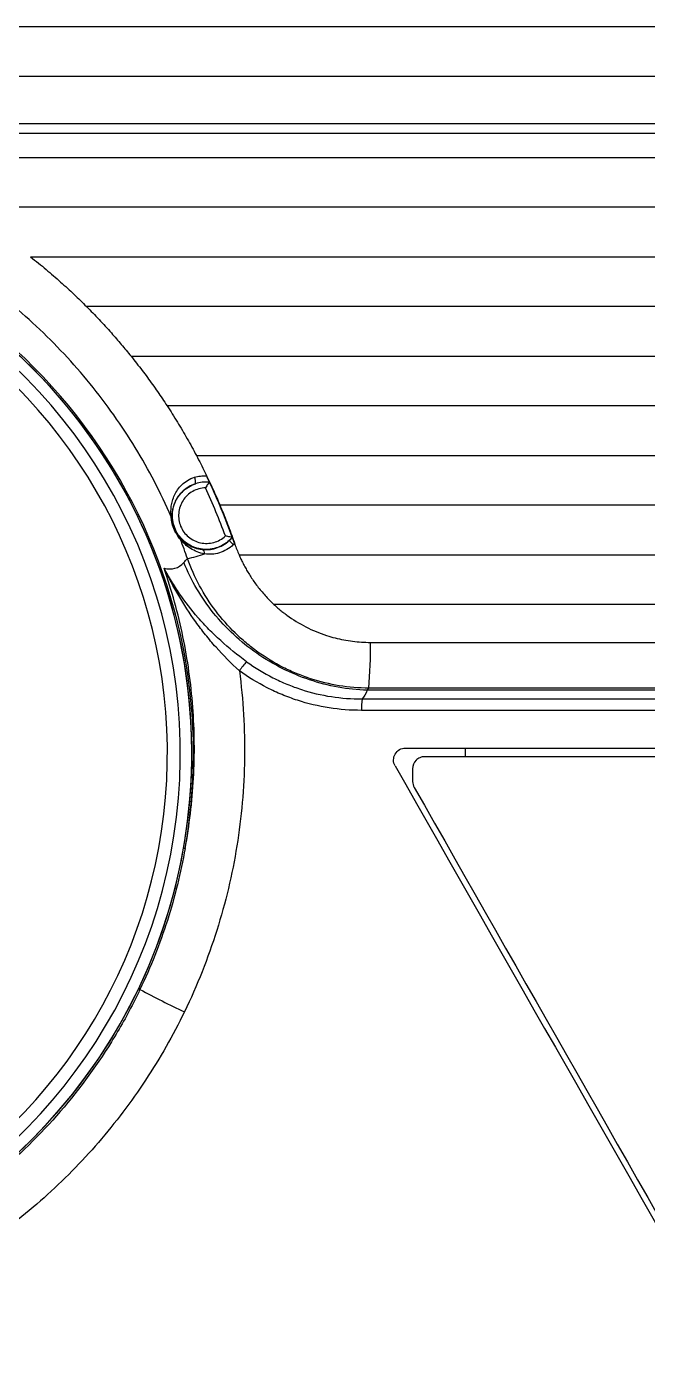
# Model space of a CAD drawing. Extents: x 14.8 to 109.8, y 1.6 to 86.6.
# Drawn here: x 77.893 to 79.454, y 33.568 to 36.898 of the extents above; entities that cross this region are included whole.
import ezdxf

# ---------------------------------------------------------------- set-up
doc = ezdxf.new("R2010")
doc.units = 0
doc.header["$MEASUREMENT"] = 0
doc.layers.add('OBJECT', color=7, linetype='CONTINUOUS')

msp = doc.modelspace()

# ---------------------------------------------------------------- linework, layer by layer
at = {"layer": 'OBJECT'}
for p, q in [((76.9355, 36.8981), (81.3244, 36.8981)), ((81.3202, 36.7725), (76.9335, 36.7725)), ((77.0297, 36.6536), (81.3182, 36.6536)), ((81.3173, 36.6288), (77.2237, 36.6288)), ((77.4481, 36.5682), (81.3162, 36.5682)), ((81.3132, 36.4432), (77.7192, 36.4432)), ((77.903, 36.3182), (81.3092, 36.3182)), ((78.1554, 36.0682), (81.2983, 36.0682)), ((81.2913, 35.9432), (78.2462, 35.9432)), ((78.3199, 35.8182), (81.2834, 35.8182)), ((78.3791, 35.6932), (78.3833, 35.6832)), ((81.2745, 35.6932), (78.3791, 35.6932)), ((78.4095, 35.6121), (78.4096, 35.6121)), ((78.427, 35.5682), (81.2647, 35.5682)), ((81.2538, 35.4432), (78.5149, 35.4432)), ((78.7575, 35.348), (81.2449, 35.348)), ((81.2385, 35.2327), (78.7531, 35.2327)), ((78.7363, 35.2055), (80.9016, 35.2055)), ((80.8999, 35.1769), (78.7351, 35.1769)), ((78.8455, 35.082), (80.9009, 35.082)), ((80.848, 35.0601), (78.8934, 35.0601))]:
    msp.add_line(p, q, dxfattribs=at)
at = {"layer": 'OBJECT', "flags": 128}
for points in [[(78.3928, 35.6575), (78.3929, 35.6575), (78.393, 35.6576), (78.3932, 35.6576), (78.3933, 35.6577), (78.3934, 35.6577), (78.3935, 35.6578), (78.3936, 35.6578), (78.3938, 35.6579)], [(78.2877, 34.8303), (78.288, 34.8303), (78.2895, 34.83), (78.2907, 34.8298), (78.2915, 34.8296)], [(78.1779, 34.4744), (78.1771, 34.4748), (78.1759, 34.4753), (78.1746, 34.476), (78.1743, 34.4761)]]:
    msp.add_lwpolyline(points, dxfattribs=at)
at = {"layer": 'OBJECT'}
for centre, radius, start, end in [((76.9343, 35.0682), 1.378, 350.03, 254.0355), ((76.9343, 35.0682), 1.3741, 355.2018, 247.118), ((76.9343, 35.0682), 1.374, 283.2857, 247.118), ((76.9343, 35.0682), 1.3451, 291.7504, 58.6533), ((76.9343, 35.0682), 1.3126, 296.1985, 54.2052), ((78.2939, 35.7522), 0.024, 348.2346, 27.9996), ((78.2481, 35.6583), 0.01, 5.9978, 34.761), ((76.9343, 35.0682), 1.5741, 22, 22.9994), ((78.2703, 35.6054), 0.0095, 10.4756, 38.5907), ((78.2862, 35.4817), 0.169, 41.7128, 46.592), ((78.207, 35.9788), 0.4295, 282.1282, 288.1055), ((78.3295, 35.5718), 0.011, 353.5094, 66.6495), ((77.3008, 38.8068), 3.3995, 289.0849, 289.1578), ((77.7134, 35.3301), 1.0443, 354.6458, 0.9802), ((78.6094, 35.1508), 0.2208, 137.695, 145.3004), ((78.9472, 35.1823), 0.2121, 173.7228, 181.4804), ((79.6674, 35.0642), 0.6718, 178.4889, 180.3571), ((76.9343, 35.0682), 1.3741, 283.2857, 355.2018), ((79.4158, 36.7901), 2.6258, 241.8732, 244.6035)]:
    msp.add_arc(centre, radius, start, end, dxfattribs=at)
for points, knots in [([(77.903, 36.3182), (77.9097, 36.3129), (77.9228, 36.3025), (77.9419, 36.2866), (77.9604, 36.2708), (77.9782, 36.2551), (77.9954, 36.2395), (78.012, 36.224), (78.028, 36.2086), (78.0383, 36.1983), (78.0435, 36.1932)], [0, 0, 0, 0, 0.135067, 0.267201, 0.396434, 0.522797, 0.646314, 0.767009, 0.884899, 1, 1, 1, 1]), ([(78.2563, 35.664), (78.2301, 35.7243), (78.2, 35.7823), (78.132, 35.894), (78.0941, 35.9476), (78.0314, 36.0247), (78.0095, 36.0498), (77.9644, 36.098), (77.9411, 36.1213), (77.8691, 36.1884), (77.8183, 36.2298), (77.7646, 36.2678)], [0, 0, 0, 0, 0.25, 0.25, 0.5, 0.5, 0.625, 0.625, 0.75, 0.75, 1, 1, 1, 1]), ([(78.0435, 36.1932), (78.0488, 36.1878), (78.0595, 36.177), (78.0752, 36.1605), (78.0908, 36.1437), (78.1095, 36.1229), (78.1312, 36.0979), (78.1473, 36.0781), (78.1554, 36.0682)], [0, 0, 0, 0, 0.135863, 0.271767, 0.407739, 0.543808, 0.772023, 1, 1, 1, 1]), ([(78.1554, 36.0682), (78.1601, 36.0623), (78.1695, 36.0506), (78.1832, 36.0327), (78.1965, 36.0149), (78.2094, 35.9971), (78.222, 35.9792), (78.2343, 35.9612), (78.2422, 35.9492), (78.2462, 35.9432)], [0, 0, 0, 0, 0.146651, 0.291903, 0.435894, 0.578667, 0.720255, 0.860689, 1, 1, 1, 1]), ([(78.2462, 35.9432), (78.2505, 35.9365), (78.2593, 35.9229), (78.2721, 35.9023), (78.2845, 35.8816), (78.2966, 35.8607), (78.3085, 35.8396), (78.3161, 35.8253), (78.3199, 35.8182)], [0, 0, 0, 0, 0.166764, 0.333437, 0.500057, 0.666665, 0.833299, 1, 1, 1, 1]), ([(78.3199, 35.8182), (78.3235, 35.8112), (78.3308, 35.7973), (78.3413, 35.7764), (78.3513, 35.7555), (78.361, 35.7347), (78.3703, 35.714), (78.3762, 35.7001), (78.3791, 35.6932)], [0, 0, 0, 0, 0.170938, 0.340125, 0.507595, 0.673377, 0.837503, 1, 1, 1, 1]), ([(78.2563, 35.664), (78.2554, 35.6726), (78.2555, 35.6815), (78.2574, 35.6952), (78.2583, 35.6998), (78.261, 35.7091), (78.2627, 35.7138), (78.267, 35.723), (78.2695, 35.7275), (78.2757, 35.7364), (78.2793, 35.7407), (78.2877, 35.7487), (78.2924, 35.7524), (78.3031, 35.7589), (78.3089, 35.7615), (78.3151, 35.7635)], [0, 0, 0, 0, 0.25, 0.25, 0.375, 0.375, 0.5, 0.5, 0.625, 0.625, 0.75, 0.75, 0.875, 0.875, 1, 1, 1, 1]), ([(78.3151, 35.7635), (78.3199, 35.765), (78.3248, 35.766), (78.3347, 35.7671), (78.3398, 35.7673), (78.3449, 35.767)], [0, 0, 0, 0, 0.5, 0.5, 1, 1, 1, 1]), ([(78.3449, 35.767), (78.3515, 35.7531), (78.358, 35.7392), (78.3706, 35.7113), (78.3766, 35.6972), (78.3825, 35.683)], [0, 0, 0, 0, 0.5, 0.5, 1, 1, 1, 1]), ([(78.3449, 35.767), (78.3465, 35.7636), (78.3481, 35.7602), (78.3507, 35.7545), (78.3517, 35.7523), (78.352, 35.7515)], [0, 0, 0, 0, 0.5, 0.5, 1, 1, 1, 1]), ([(78.3174, 35.7473), (78.3051, 35.7432), (78.2947, 35.7367), (78.2826, 35.7258), (78.2791, 35.7219), (78.273, 35.714), (78.2705, 35.71), (78.2661, 35.702), (78.2644, 35.6979), (78.2615, 35.6899), (78.2604, 35.6859), (78.2581, 35.6742), (78.2576, 35.6665), (78.2581, 35.6593)], [0, 0, 0, 0, 0.25, 0.25, 0.375, 0.375, 0.5, 0.5, 0.625, 0.625, 0.75, 0.75, 1, 1, 1, 1]), ([(78.4095, 35.6121), (78.4053, 35.6071), (78.4005, 35.6026), (78.3901, 35.5948), (78.3843, 35.5915), (78.3724, 35.5863), (78.3661, 35.5844), (78.3532, 35.5821), (78.3468, 35.5817), (78.3337, 35.5823), (78.3272, 35.5834), (78.3147, 35.587), (78.3086, 35.5896), (78.2972, 35.596), (78.292, 35.5998), (78.2823, 35.6086), (78.278, 35.6136), (78.267, 35.6297), (78.2621, 35.6424), (78.2586, 35.6682), (78.2599, 35.6815), (78.2661, 35.7), (78.2689, 35.706), (78.2757, 35.7171), (78.2798, 35.7222), (78.2891, 35.7315), (78.2942, 35.7355), (78.3052, 35.7424), (78.3112, 35.7452), (78.3174, 35.7473)], [0, 0, 0, 0, 0.0625, 0.0625, 0.125, 0.125, 0.1875, 0.1875, 0.25, 0.25, 0.3125, 0.3125, 0.375, 0.375, 0.4375, 0.4375, 0.5, 0.5, 0.625, 0.625, 0.75, 0.75, 0.8125, 0.8125, 0.875, 0.875, 0.9375, 0.9375, 1, 1, 1, 1]), ([(78.3427, 35.7369), (78.3314, 35.7366), (78.3203, 35.7334), (78.3056, 35.7251), (78.3011, 35.7218), (78.2928, 35.7141), (78.2892, 35.7097), (78.2831, 35.7003), (78.2806, 35.6951), (78.277, 35.6845), (78.2758, 35.6791), (78.2747, 35.6678), (78.2749, 35.6622), (78.2766, 35.651), (78.2781, 35.6455), (78.2824, 35.6351), (78.2852, 35.6301), (78.2918, 35.6211), (78.2957, 35.6169), (78.3087, 35.6061), (78.3191, 35.601), (78.3355, 35.5974), (78.3412, 35.5969), (78.3524, 35.5972), (78.358, 35.598), (78.3689, 35.601), (78.3741, 35.6031), (78.3839, 35.6086), (78.3885, 35.612), (78.3927, 35.6158)], [0, 0, 0, 0, 0.125, 0.125, 0.1875, 0.1875, 0.25, 0.25, 0.3125, 0.3125, 0.375, 0.375, 0.4375, 0.4375, 0.5, 0.5, 0.5625, 0.5625, 0.625, 0.625, 0.75, 0.75, 0.8125, 0.8125, 0.875, 0.875, 0.9375, 0.9375, 1, 1, 1, 1]), ([(78.352, 35.7513), (78.3461, 35.7518), (78.3402, 35.7517), (78.3286, 35.7504), (78.3229, 35.7492), (78.3174, 35.7473)], [0, 0, 0, 0, 0.5, 0.5, 1, 1, 1, 1]), ([(78.352, 35.7513), (78.3518, 35.7509), (78.3505, 35.749), (78.3469, 35.7436), (78.3448, 35.7403), (78.3427, 35.7369)], [0, 0, 0, 0, 0.5, 0.5, 1, 1, 1, 1]), ([(78.2797, 35.6071), (78.277, 35.6102), (78.2742, 35.6138), (78.2699, 35.6205), (78.2685, 35.623), (78.2656, 35.6285), (78.2643, 35.6314), (78.2607, 35.6403), (78.2591, 35.646), (78.2571, 35.6559), (78.2566, 35.6601), (78.2563, 35.664)], [0, 0, 0, 0, 0.25, 0.25, 0.375, 0.375, 0.5, 0.5, 0.75, 0.75, 1, 1, 1, 1]), ([(78.3833, 35.6832), (78.3862, 35.676), (78.3921, 35.6615), (78.4005, 35.6397), (78.4087, 35.6177), (78.4139, 35.6029), (78.4164, 35.5955)], [0, 0, 0, 0, 0.249831, 0.499737, 0.749775, 1, 1, 1, 1]), ([(78.2581, 35.6593), (78.2582, 35.6562), (78.2586, 35.6528), (78.2598, 35.6467), (78.2603, 35.6445), (78.2617, 35.6397), (78.2625, 35.6371), (78.2647, 35.6317), (78.2659, 35.6291), (78.2684, 35.6243), (78.2697, 35.6223), (78.2733, 35.6166), (78.2756, 35.6138), (78.2777, 35.6113)], [0, 0, 0, 0, 0.25, 0.25, 0.375, 0.375, 0.5, 0.5, 0.625, 0.625, 0.75, 0.75, 1, 1, 1, 1]), ([(78.3926, 35.658), (78.3939, 35.6546), (78.4, 35.6392), (78.4074, 35.6189), (78.4135, 35.602), (78.4152, 35.5972)], [0, 0, 0, 0, 0.169702, 0.7628873, 1, 1, 1, 1]), ([(78.2777, 35.6113), (78.2839, 35.6043), (78.2915, 35.5978), (78.3055, 35.5899), (78.3106, 35.5876), (78.3217, 35.584), (78.3275, 35.5826), (78.3339, 35.5819)], [0, 0, 0, 0, 0.5, 0.5, 0.75, 0.75, 1, 1, 1, 1]), ([(78.3405, 35.5705), (78.3338, 35.5716), (78.3275, 35.5734), (78.3157, 35.5781), (78.3101, 35.581), (78.295, 35.5907), (78.2866, 35.5986), (78.2797, 35.6071)], [0, 0, 0, 0, 0.25, 0.25, 0.5, 0.5, 1, 1, 1, 1]), ([(78.3339, 35.5819), (78.3392, 35.5813), (78.3448, 35.5812), (78.3563, 35.5821), (78.3624, 35.5832), (78.3743, 35.5868), (78.3804, 35.5893), (78.3919, 35.5959), (78.3973, 35.5998), (78.4023, 35.6044)], [0, 0, 0, 0, 0.25, 0.25, 0.5, 0.5, 0.75, 0.75, 1, 1, 1, 1]), ([(78.4095, 35.6121), (78.4094, 35.6122), (78.4072, 35.6126), (78.4008, 35.614), (78.3967, 35.6149), (78.3927, 35.6158)], [0, 0, 0, 0, 0.5, 0.5, 1, 1, 1, 1]), ([(78.4096, 35.6121), (78.4097, 35.6121), (78.4104, 35.6102), (78.4125, 35.6046), (78.4139, 35.6009), (78.4152, 35.5972)], [0, 0, 0, 0, 0.5, 0.5, 1, 1, 1, 1]), ([(78.4124, 35.5941), (78.4074, 35.5891), (78.402, 35.5849), (78.3902, 35.5778), (78.3838, 35.575), (78.3712, 35.5712), (78.3648, 35.5701), (78.3524, 35.5694), (78.3463, 35.5697), (78.3405, 35.5705)], [0, 0, 0, 0, 0.25, 0.25, 0.5, 0.5, 0.75, 0.75, 1, 1, 1, 1]), ([(78.4164, 35.5955), (78.4181, 35.5909), (78.4213, 35.5817), (78.4251, 35.5727), (78.427, 35.5682)], [0, 0, 0, 0, 0.501561, 1, 1, 1, 1]), ([(78.427, 35.5682), (78.4286, 35.5647), (78.4318, 35.5575), (78.4371, 35.5466), (78.443, 35.5355), (78.4495, 35.5241), (78.4567, 35.5126), (78.4645, 35.5009), (78.4731, 35.4892), (78.4823, 35.4776), (78.4924, 35.466), (78.5032, 35.4544), (78.511, 35.447), (78.5149, 35.4432)], [0, 0, 0, 0, 0.075453, 0.154007, 0.235787, 0.320892, 0.409165, 0.500398, 0.594378, 0.691167, 0.790915, 0.89379, 1, 1, 1, 1]), ([(78.2386, 35.5347), (78.2485, 35.5324), (78.2576, 35.5323), (78.2741, 35.5369), (78.2815, 35.5416), (78.2881, 35.5487)], [0, 0, 0, 0, 0.5, 0.5, 1, 1, 1, 1]), ([(78.2915, 34.8296), (78.3022, 34.8877), (78.3093, 34.9465), (78.3142, 35.0359), (78.3149, 35.0659), (78.3143, 35.1256), (78.313, 35.1554), (78.3063, 35.2449), (78.298, 35.3039), (78.28, 35.3913), (78.273, 35.4203), (78.2572, 35.4778), (78.2484, 35.5064), (78.2386, 35.5347)], [0, 0, 0, 0, 0.25, 0.25, 0.375, 0.375, 0.5, 0.5, 0.75, 0.75, 0.875, 0.875, 1, 1, 1, 1]), ([(78.4461, 35.2994), (78.4231, 35.3162), (78.4013, 35.3337), (78.3706, 35.3616), (78.3607, 35.3711), (78.3418, 35.3904), (78.3328, 35.4001), (78.3071, 35.4296), (78.2916, 35.4497), (78.2703, 35.4809), (78.2635, 35.4915), (78.2506, 35.5129), (78.2444, 35.5238), (78.2386, 35.5347)], [0, 0, 0, 0, 0.25, 0.25, 0.375, 0.375, 0.5, 0.5, 0.75, 0.75, 0.875, 0.875, 1, 1, 1, 1]), ([(78.4279, 35.2765), (78.407, 35.2954), (78.3875, 35.3151), (78.36, 35.3461), (78.3511, 35.3566), (78.3342, 35.3778), (78.3261, 35.3885), (78.3028, 35.421), (78.2885, 35.4431), (78.2621, 35.4882), (78.2499, 35.5114), (78.2386, 35.5347)], [0, 0, 0, 0, 0.25, 0.25, 0.375, 0.375, 0.5, 0.5, 0.75, 0.75, 1, 1, 1, 1]), ([(78.7494, 35.2273), (78.7004, 35.229), (78.6514, 35.238), (78.5574, 35.2695), (78.5126, 35.2921), (78.4309, 35.349), (78.3942, 35.3833), (78.332, 35.4605), (78.3066, 35.5034), (78.2881, 35.5487)], [0, 0, 0, 0, 0.25, 0.25, 0.5, 0.5, 0.75, 0.75, 1, 1, 1, 1]), ([(78.7531, 35.2327), (78.7031, 35.2331), (78.6543, 35.2411), (78.595, 35.2604), (78.5832, 35.2647), (78.5603, 35.2742), (78.549, 35.2794), (78.5159, 35.2962), (78.4948, 35.309), (78.4644, 35.3308), (78.4545, 35.3385), (78.4354, 35.3546), (78.4262, 35.363), (78.3996, 35.389), (78.3833, 35.4076), (78.3533, 35.4474), (78.3397, 35.4686), (78.316, 35.5125), (78.3058, 35.5353), (78.2973, 35.5589)], [0, 0, 0, 0, 0.25, 0.25, 0.3125, 0.3125, 0.375, 0.375, 0.5, 0.5, 0.5625, 0.5625, 0.625, 0.625, 0.75, 0.75, 0.875, 0.875, 1, 1, 1, 1]), ([(78.5149, 35.4432), (78.5175, 35.4408), (78.5226, 35.4361), (78.5307, 35.4293), (78.5389, 35.4227), (78.5595, 35.4072), (78.5945, 35.3856), (78.6362, 35.3683), (78.6685, 35.3589), (78.6904, 35.354), (78.7125, 35.3506), (78.7349, 35.3484), (78.75, 35.3481), (78.7575, 35.348)], [0, 0, 0, 0, 0.039449, 0.078931, 0.118479, 0.158129, 0.368677, 0.578916, 0.663202, 0.747119, 0.831, 0.915183, 1, 1, 1, 1]), ([(78.4461, 35.2994), (78.4672, 35.2841), (78.4892, 35.2706), (78.5237, 35.2531), (78.5354, 35.2477), (78.5594, 35.2378), (78.5716, 35.2333), (78.6334, 35.2134), (78.6842, 35.2055), (78.7363, 35.2055)], [0, 0, 0, 0, 0.25, 0.25, 0.375, 0.375, 0.5, 0.5, 1, 1, 1, 1]), ([(78.4279, 35.2765), (78.4327, 35.2399), (78.4362, 35.203), (78.4406, 35.1293), (78.4414, 35.0924), (78.4403, 35.0185), (78.4384, 34.9815), (78.4319, 34.9083), (78.4274, 34.872), (78.4099, 34.7639), (78.3931, 34.6929), (78.3601, 34.5881), (78.3478, 34.5535), (78.3204, 34.4847), (78.3056, 34.451), (78.2896, 34.4181)], [0, 0, 0, 0, 0.125, 0.125, 0.25, 0.25, 0.375, 0.375, 0.5, 0.5, 0.75, 0.75, 0.875, 0.875, 1, 1, 1, 1]), ([(78.7351, 35.1769), (78.6799, 35.1769), (78.6262, 35.1853), (78.5608, 35.2064), (78.5478, 35.2112), (78.5224, 35.2217), (78.51, 35.2274), (78.4735, 35.246), (78.4502, 35.2603), (78.4279, 35.2765)], [0, 0, 0, 0, 0.5, 0.5, 0.625, 0.625, 0.75, 0.75, 1, 1, 1, 1]), ([(78.8195, 35.0371), (78.8169, 35.0417), (78.8155, 35.0469), (78.8156, 35.0573), (78.817, 35.0625), (78.8222, 35.0716), (78.8261, 35.0754), (78.8351, 35.0806), (78.8403, 35.082), (78.8455, 35.082)], [0, 0, 0, 0, 0.25, 0.25, 0.5, 0.5, 0.75, 0.75, 1, 1, 1, 1]), ([(78.8934, 35.0601), (78.8895, 35.0601), (78.8856, 35.0593), (78.8783, 35.0563), (78.875, 35.054), (78.8667, 35.0458), (78.8634, 35.038), (78.8634, 35.0301)], [0, 0, 0, 0, 0.25, 0.25, 0.5, 0.5, 1, 1, 1, 1]), ([(78.8634, 35.0301), (78.8634, 35.0247), (78.8634, 35.0193), (78.8634, 35.0085), (78.8634, 35.0031), (78.8634, 34.9977)], [0, 0, 0, 0, 0.5, 0.5, 1, 1, 1, 1]), ([(78.2915, 34.8296), (78.2806, 34.7681), (78.2657, 34.7077), (78.2278, 34.5891), (78.2048, 34.5308), (78.1779, 34.4744)], [0, 0, 0, 0, 0.5, 0.5, 1, 1, 1, 1]), ([(78.1779, 34.4744), (78.1736, 34.4654), (78.1518, 34.4204), (78.0894, 34.3092), (77.9729, 34.1523), (77.8052, 33.991), (77.6124, 33.8605), (77.4148, 33.7711), (77.2374, 33.7187), (77.1312, 33.7062), (77.0862, 33.7009)], [0, 0, 0, 0, 0.021473, 0.107444, 0.273232, 0.43902, 0.604807, 0.770594, 0.90296, 1, 1, 1, 1]), ([(78.2896, 34.4181), (78.2609, 34.3587), (78.2284, 34.3015), (78.1741, 34.2191), (78.155, 34.192), (78.1154, 34.1397), (78.0948, 34.1142), (78.0309, 34.0402), (77.9853, 33.9938), (77.9124, 33.9287), (77.8874, 33.9077), (77.8359, 33.8673), (77.8092, 33.8477), (77.7278, 33.7919), (77.6716, 33.7586), (77.5557, 33.6995), (77.4959, 33.6737), (77.3727, 33.6297), (77.309, 33.6115), (77.1806, 33.5837), (77.1157, 33.574), (77.0499, 33.5686)], [0, 0, 0, 0, 0.125, 0.125, 0.1875, 0.1875, 0.25, 0.25, 0.375, 0.375, 0.4375, 0.4375, 0.5, 0.5, 0.625, 0.625, 0.75, 0.75, 0.875, 0.875, 1, 1, 1, 1])]:
    msp.add_open_spline(points, degree=3, knots=knots, dxfattribs=at)
for points in [[(81.3042, 36.1932), (80.2182, 36.1932), (79.1312, 36.1932), (78.0435, 36.1932)], [(78.3927, 35.6158), (78.3777, 35.6569), (78.3611, 35.6973), (78.3427, 35.7369)], [(78.352, 35.7515), (78.352, 35.7515), (78.352, 35.7514), (78.352, 35.7513)], [(78.352, 35.7515), (78.3734, 35.706), (78.3926, 35.6595), (78.4095, 35.6121)], [(78.3825, 35.683), (78.3828, 35.6831), (78.383, 35.6832), (78.3832, 35.6833)], [(78.3928, 35.6575), (78.3894, 35.666), (78.386, 35.6745), (78.3825, 35.683)], [(78.2973, 35.5589), (78.2917, 35.5751), (78.2858, 35.5912), (78.2797, 35.6071)], [(78.4023, 35.6044), (78.4049, 35.6068), (78.4073, 35.6094), (78.4096, 35.6121)], [(78.4095, 35.6121), (78.4095, 35.6121), (78.4095, 35.6121), (78.4095, 35.6121)], [(78.4152, 35.5972), (78.4143, 35.5961), (78.4133, 35.5951), (78.4124, 35.5941)], [(78.2881, 35.5487), (78.2911, 35.5521), (78.2942, 35.5555), (78.2973, 35.5589)], [(78.7531, 35.2327), (78.7519, 35.2309), (78.7506, 35.2291), (78.7494, 35.2273)], [(78.7494, 35.2273), (78.7454, 35.2182), (78.741, 35.211), (78.7363, 35.2055)], [(81.3344, 35.2273), (80.4734, 35.2273), (79.6116, 35.2273), (78.7494, 35.2273)], [(78.8195, 35.0371), (79.1061, 34.5335), (79.3923, 34.0304), (79.6783, 33.5279)], [(78.8634, 34.9977), (78.8634, 34.9925), (78.8648, 34.9874), (78.8674, 34.9829)], [(78.8674, 34.9829), (79.1399, 34.5038), (79.4122, 34.0253), (79.6843, 33.5472)]]:
    msp.add_open_spline(points, degree=3, dxfattribs=at)

doc.saveas('drawing.dxf')
